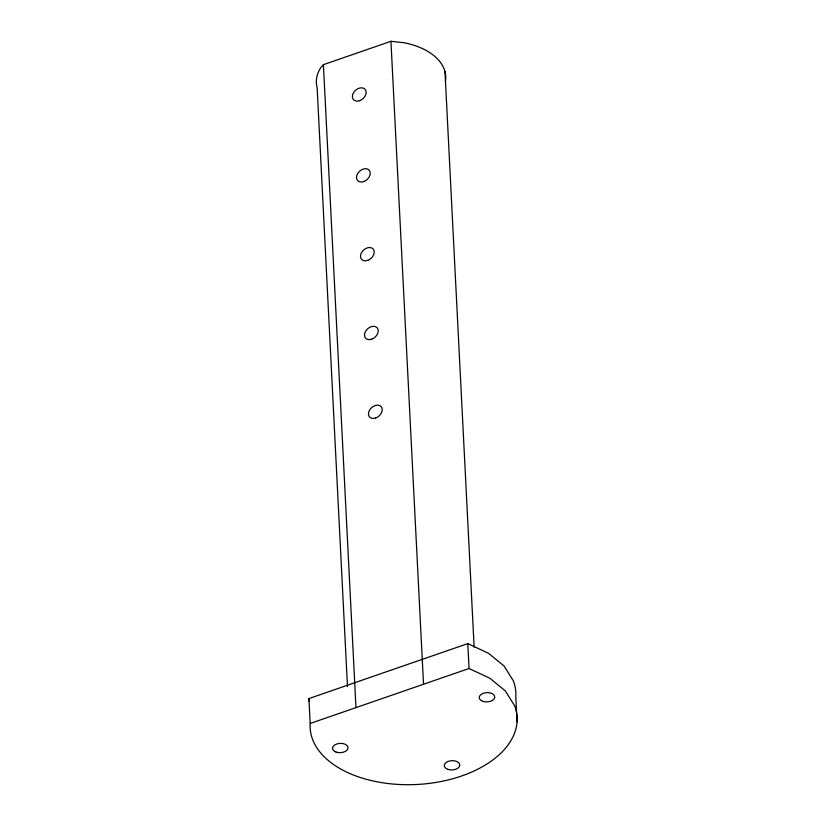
<?xml version="1.0" encoding="UTF-8"?>
<svg xmlns="http://www.w3.org/2000/svg" width="826" height="826" viewBox="0 0 826 826"><rect width="100%" height="100%" fill="white"/><g stroke="black" fill="none" stroke-linecap="round" stroke-linejoin="round"><path stroke-width="1.24" d="M445.4 81.691A64.748 38.698 -2.9 0 0 404.317 42.797L390.946 41.3L323.4 64.665L320.684 67.742A64.748 38.698 -2.9 0 0 317.143 87.793L347.478 686.54M308.852 701.047A103.601 61.919 -2.9 0 1 308.934 698.569L467.784 643.609L488.527 653.304L504.077 666.035L513.38 680.913A103.601 61.919 -2.9 0 1 515.806 696.948L517.066 721.841M310.194 723.452L469.044 668.502L489.787 678.198L505.336 690.918L514.639 705.807A103.601 61.919 -2.9 0 1 422.891 784.06A103.601 61.919 -2.9 0 1 310.194 723.452L308.934 698.569M444.977 71.594L474.134 647.171M467.784 643.609L469.044 668.502M390.946 41.3L423.521 684.248M323.4 64.665L355.965 707.624M482.838 701.326A7.775 4.646 -2.9 0 0 494.753 697.206A7.775 4.646 -2.9 0 0 483.396 693.262A7.775 4.646 -2.9 0 0 482.838 701.326M336.11 752.083A7.775 4.646 -2.9 0 0 348.014 747.964A7.775 4.646 -2.9 0 0 336.657 744.03A7.775 4.646 -2.9 0 0 336.11 752.083M447.888 769.378A7.775 4.646 -2.9 0 0 459.803 765.258A7.775 4.646 -2.9 0 0 448.446 761.314A7.775 4.646 -2.9 0 0 447.888 769.378M359.589 100.689A7.775 5.606 -42 0 0 365.071 89.291A7.775 5.606 -42 0 0 353.156 93.41A7.775 5.606 -42 0 0 359.589 100.689M363.688 181.575A7.775 5.606 -42 0 0 369.17 170.177A7.775 5.606 -42 0 0 357.255 174.307A7.775 5.606 -42 0 0 363.688 181.575M367.673 260.386A7.775 5.606 -42 0 0 373.166 248.998A7.775 5.606 -42 0 0 361.251 253.117A7.775 5.606 -42 0 0 367.673 260.386M371.669 339.197A7.775 5.606 -42 0 0 377.152 327.808A7.775 5.606 -42 0 0 365.237 331.928A7.775 5.606 -42 0 0 371.669 339.197M375.665 418.018A7.775 5.606 -42 0 0 381.147 406.619A7.775 5.606 -42 0 0 369.232 410.739A7.775 5.606 -42 0 0 375.665 418.018"/></g></svg>
